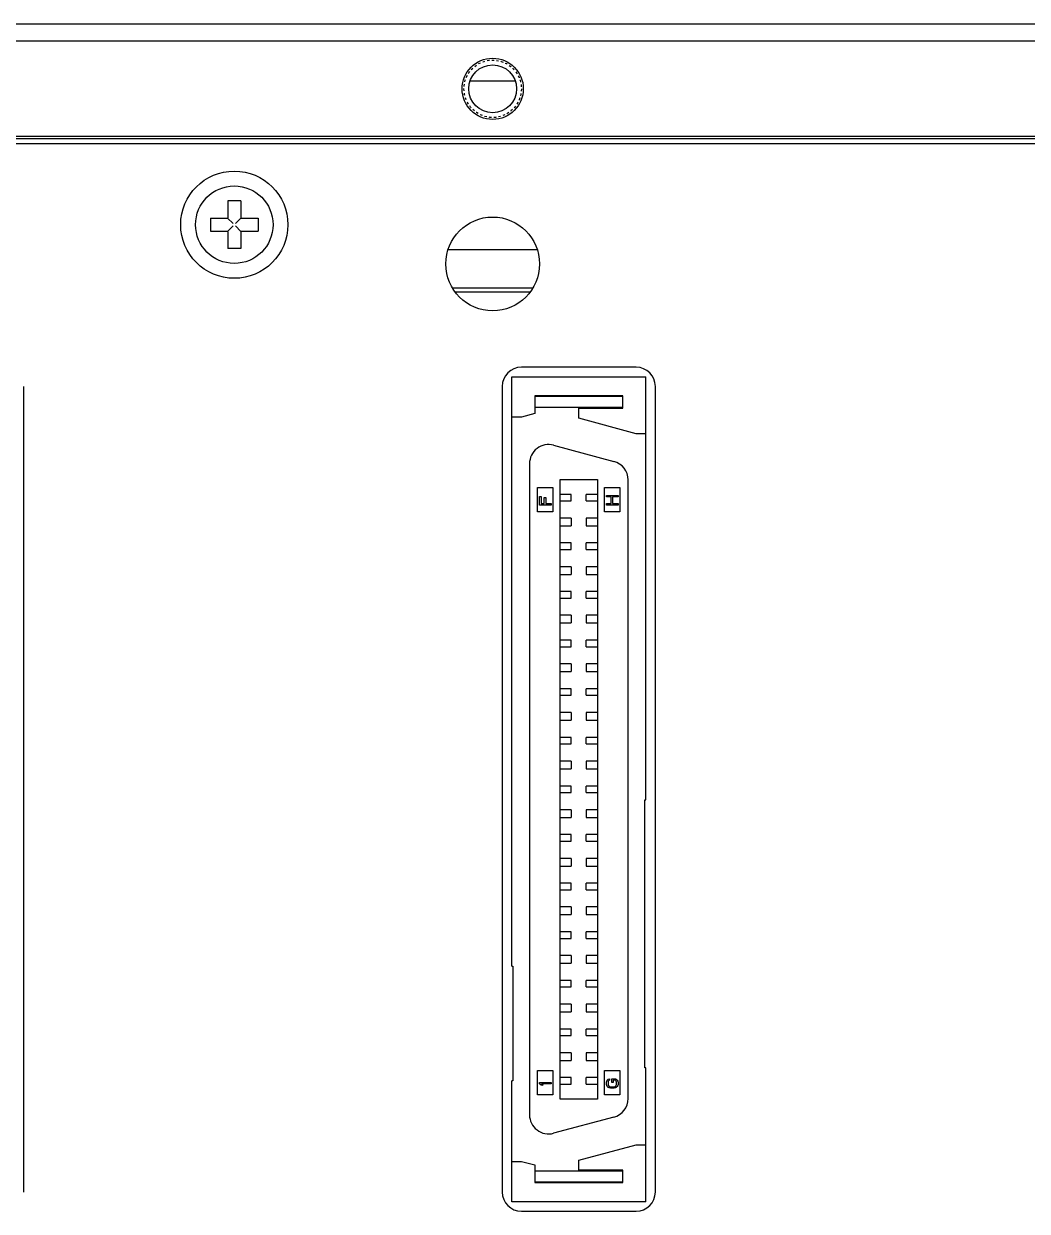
# Model space of a CAD drawing. Header units: inches. Extents: x 1 to 535, y 7 to 137.
# Drawn here: x 60.7 to 113.1, y 74.7 to 136.8 of the extents above; entities that cross this region are included whole.
import ezdxf

# ---------------------------------------------------------------- set-up
doc = ezdxf.new("R2010")
doc.units = ezdxf.units.IN
doc.header["$LTSCALE"] = 1.21
doc.header["$MEASUREMENT"] = 0
doc.linetypes.add('HIDDEN', pattern=[0.2, 0.1, -0.1])
for name, color, linetype in [('BSE72G_4_002DXF_CONTINUOUS_LINE', 7, 'CONTINUOUS'), ('BSE72G_PCB_ADXF_CONTINUOUS_LINE', 7, 'CONTINUOUS'), ('BSEJ72G_4_001_DXF_HIDDEN_LINE', 7, 'CONTINUOUS'), ('BSEJ72G_4_00DXF_CONTINUOUS_LINE', 7, 'CONTINUOUS'), ('GBT819_2-M2_DXF_CONTINUOUS_LINE', 7, 'CONTINUOUS'), ('TE_1734101_5DXF_CONTINUOUS_LINE', 7, 'CONTINUOUS')]:
    doc.layers.add(name, color=color, linetype=linetype)

msp = doc.modelspace()

# ---------------------------------------------------------------- linework, layer by layer
at = {"layer": 'BSE72G_4_002DXF_CONTINUOUS_LINE', "color": 7, "linetype": 'Continuous'}
for p, q in [((3.203, 130.524), (530.203, 130.524)), ((92.703, 118.824), (86.703, 118.824)), ((60.703, 75.724), (60.703, 117.824)), ((85.703, 117.824), (85.703, 75.724)), ((93.703, 75.724), (93.703, 117.824)), ((86.703, 74.724), (92.703, 74.724))]:
    msp.add_line(p, q, dxfattribs=at)
for centre, radius in [((71.703, 126.274), 2.8), ((85.203, 124.224), 2.45)]:
    msp.add_circle(centre, radius, dxfattribs=at)
for centre, start, end in [((86.703, 117.824), 90, 180), ((92.703, 117.824), 0, 90), ((86.703, 75.724), 180, 270), ((92.703, 75.724), 270, 0)]:
    msp.add_arc(centre, 1, start, end, dxfattribs=at)
at = {"layer": 'BSE72G_PCB_ADXF_CONTINUOUS_LINE', "color": 7, "linetype": 'Continuous'}
msp.add_line((83.233, 122.774), (87.173, 122.774), dxfattribs=at)
at = {"layer": 'BSEJ72G_4_001_DXF_HIDDEN_LINE', "color": 8, "linetype": 'HIDDEN'}
msp.add_circle((85.203, 133.374), 1.5, dxfattribs=at)
at = {"layer": 'BSEJ72G_4_00DXF_CONTINUOUS_LINE', "color": 7, "linetype": 'Continuous'}
for p, q in [((3.203, 136.774), (530.203, 136.774)), ((3.403, 135.874), (530.003, 135.874)), ((86.383, 133.774), (84.022, 133.774)), ((3.203, 130.774), (530.203, 130.774)), ((530.003, 130.874), (3.403, 130.874)), ((82.876, 124.974), (87.53, 124.974)), ((83.099, 122.974), (87.306, 122.974))]:
    msp.add_line(p, q, dxfattribs=at)
for radius in [1.6, 1.25]:
    msp.add_circle((85.203, 133.374), radius, dxfattribs=at)
for centre, start, end in [((84.196, 132.153), 90.00216, 96.40108), ((86.21, 132.153), 83.59892, 89.99784)]:
    msp.add_arc(centre, 1.62, start, end, dxfattribs=at)
at = {"layer": 'GBT819_2-M2_DXF_CONTINUOUS_LINE', "color": 7, "linetype": 'Continuous'}
for p, q in [((71.363, 127.524), (71.363, 126.639)), ((72.043, 127.524), (71.363, 127.524)), ((72.043, 127.524), (72.043, 126.639)), ((70.453, 126.614), (70.453, 125.934)), ((70.453, 126.614), (71.338, 126.614)), ((71.355, 126.621), (71.636, 126.34)), ((72.05, 126.621), (71.769, 126.34)), ((72.068, 126.614), (72.953, 126.614)), ((72.953, 126.614), (72.953, 125.934)), ((71.355, 125.927), (71.636, 126.207)), ((72.05, 125.927), (71.769, 126.207)), ((70.453, 125.934), (71.338, 125.934)), ((71.363, 125.909), (71.363, 125.024)), ((72.043, 125.909), (72.043, 125.024)), ((72.068, 125.934), (72.953, 125.934)), ((72.043, 125.024), (71.363, 125.024))]:
    msp.add_line(p, q, dxfattribs=at)
msp.add_circle((71.703, 126.274), 2.023, dxfattribs=at)
for centre, start, end in [((71.338, 126.639), 270, 0), ((72.068, 126.639), 180, 270), ((71.338, 125.909), 0, 90), ((72.068, 125.909), 90, 180)]:
    msp.add_arc(centre, 0.025, start, end, dxfattribs=at)
at = {"layer": 'TE_1734101_5DXF_CONTINUOUS_LINE', "color": 7, "linetype": 'Continuous'}
for p, q in [((86.203, 87.534), (86.203, 118.324)), ((86.203, 118.324), (93.203, 118.324)), ((93.203, 96.224), (93.203, 118.324)), ((87.403, 117.329), (87.403, 116.404)), ((92.003, 117.329), (87.403, 117.329)), ((92.003, 117.29), (87.403, 117.29)), ((92.003, 116.679), (92.003, 117.329)), ((92.003, 116.718), (87.403, 116.718)), ((89.703, 116.157), (89.703, 116.679)), ((89.703, 116.679), (92.003, 116.679)), ((86.703, 116.216), (86.203, 116.216)), ((87.403, 116.404), (86.703, 116.216)), ((92.703, 115.353), (89.703, 116.157)), ((93.203, 115.353), (92.703, 115.353)), ((88.387, 114.75), (91.537, 113.906)), ((87.128, 113.784), (87.128, 79.764)), ((88.728, 80.584), (88.728, 112.964)), ((88.728, 112.964), (90.678, 112.964)), ((90.678, 112.964), (90.678, 80.584)), ((92.278, 80.608), (92.278, 112.94)), ((87.553, 111.274), (87.553, 112.544)), ((87.553, 112.544), (88.353, 112.544)), ((88.353, 112.544), (88.353, 111.274)), ((91.053, 111.274), (91.053, 112.544)), ((91.053, 112.544), (91.853, 112.544)), ((91.853, 112.544), (91.853, 111.274)), ((87.653, 111.624), (87.653, 112.074)), ((87.653, 112.074), (87.729, 112.074)), ((87.729, 112.074), (87.729, 111.699)), ((87.729, 111.699), (87.895, 111.699)), ((87.895, 111.699), (87.895, 112.024)), ((87.895, 112.024), (87.972, 112.024)), ((87.972, 112.024), (87.972, 111.699)), ((87.972, 111.699), (88.253, 111.699)), ((88.253, 111.699), (88.253, 111.624)), ((89.313, 112.184), (88.728, 112.184)), ((88.728, 111.844), (89.313, 111.844)), ((89.313, 111.844), (89.313, 112.184)), ((90.093, 111.844), (90.093, 112.184)), ((90.678, 112.184), (90.093, 112.184)), ((90.093, 111.844), (90.678, 111.844)), ((91.153, 112.049), (91.153, 112.124)), ((91.153, 112.124), (91.753, 112.124)), ((91.395, 112.049), (91.153, 112.049)), ((91.153, 111.624), (91.153, 111.699)), ((91.153, 111.699), (91.395, 111.699)), ((91.395, 111.699), (91.395, 112.049)), ((91.472, 112.049), (91.472, 111.699)), ((91.753, 112.049), (91.472, 112.049)), ((91.472, 111.699), (91.753, 111.699)), ((91.753, 112.124), (91.753, 112.049)), ((91.753, 111.699), (91.753, 111.624)), ((88.353, 111.274), (87.553, 111.274)), ((88.253, 111.624), (87.653, 111.624)), ((91.853, 111.274), (91.053, 111.274)), ((91.753, 111.624), (91.153, 111.624)), ((89.313, 110.944), (88.728, 110.944)), ((88.728, 110.544), (89.313, 110.544)), ((89.313, 110.944), (89.313, 110.544)), ((90.093, 110.944), (90.093, 110.544)), ((90.678, 110.944), (90.093, 110.944)), ((90.093, 110.544), (90.678, 110.544)), ((89.313, 109.644), (88.728, 109.644)), ((88.728, 109.304), (89.313, 109.304)), ((89.313, 109.304), (89.313, 109.644)), ((90.093, 109.304), (90.093, 109.644)), ((90.678, 109.644), (90.093, 109.644)), ((90.093, 109.304), (90.678, 109.304)), ((89.313, 108.404), (88.728, 108.404)), ((88.728, 108.004), (89.313, 108.004)), ((89.313, 108.404), (89.313, 108.004)), ((90.093, 108.404), (90.093, 108.004)), ((90.678, 108.404), (90.093, 108.404)), ((90.093, 108.004), (90.678, 108.004)), ((89.313, 107.104), (88.728, 107.104)), ((88.728, 106.764), (89.313, 106.764)), ((89.313, 106.764), (89.313, 107.104)), ((90.093, 106.764), (90.093, 107.104)), ((90.678, 107.104), (90.093, 107.104)), ((90.093, 106.764), (90.678, 106.764)), ((89.313, 105.864), (88.728, 105.864)), ((89.313, 105.864), (89.313, 105.464)), ((90.093, 105.864), (90.093, 105.464)), ((90.678, 105.864), (90.093, 105.864)), ((88.728, 105.464), (89.313, 105.464)), ((90.093, 105.464), (90.678, 105.464)), ((89.313, 104.564), (88.728, 104.564)), ((89.313, 104.224), (89.313, 104.564)), ((90.093, 104.224), (90.093, 104.564)), ((90.678, 104.564), (90.093, 104.564)), ((88.728, 104.224), (89.313, 104.224)), ((90.093, 104.224), (90.678, 104.224)), ((89.313, 103.324), (88.728, 103.324)), ((89.313, 103.324), (89.313, 102.924)), ((90.093, 103.324), (90.093, 102.924)), ((90.678, 103.324), (90.093, 103.324)), ((88.728, 102.924), (89.313, 102.924)), ((90.093, 102.924), (90.678, 102.924)), ((89.313, 102.024), (88.728, 102.024)), ((89.313, 101.684), (89.313, 102.024)), ((90.093, 101.684), (90.093, 102.024)), ((90.678, 102.024), (90.093, 102.024)), ((88.728, 101.684), (89.313, 101.684)), ((90.093, 101.684), (90.678, 101.684)), ((89.313, 100.784), (88.728, 100.784)), ((89.313, 100.784), (89.313, 100.384)), ((90.093, 100.784), (90.093, 100.384)), ((90.678, 100.784), (90.093, 100.784)), ((88.728, 100.384), (89.313, 100.384)), ((90.093, 100.384), (90.678, 100.384)), ((89.313, 99.484), (88.728, 99.484)), ((89.313, 99.144), (89.313, 99.484)), ((90.093, 99.144), (90.093, 99.484)), ((90.678, 99.484), (90.093, 99.484)), ((88.728, 99.144), (89.313, 99.144)), ((90.093, 99.144), (90.678, 99.144)), ((89.313, 98.244), (88.728, 98.244)), ((89.313, 98.244), (89.313, 97.844)), ((90.093, 98.244), (90.093, 97.844)), ((90.678, 98.244), (90.093, 98.244)), ((88.728, 97.844), (89.313, 97.844)), ((90.093, 97.844), (90.678, 97.844)), ((89.313, 96.944), (88.728, 96.944)), ((89.313, 96.604), (89.313, 96.944)), ((90.093, 96.604), (90.093, 96.944)), ((90.678, 96.944), (90.093, 96.944)), ((88.728, 96.604), (89.313, 96.604)), ((90.093, 96.604), (90.678, 96.604)), ((93.148, 82.224), (93.148, 96.224)), ((93.148, 96.224), (93.203, 96.224)), ((89.313, 95.704), (88.728, 95.704)), ((89.313, 95.704), (89.313, 95.304)), ((90.093, 95.704), (90.093, 95.304)), ((90.678, 95.704), (90.093, 95.704)), ((88.728, 95.304), (89.313, 95.304)), ((90.093, 95.304), (90.678, 95.304)), ((89.313, 94.404), (88.728, 94.404)), ((89.313, 94.064), (89.313, 94.404)), ((90.093, 94.064), (90.093, 94.404)), ((90.678, 94.404), (90.093, 94.404)), ((88.728, 94.064), (89.313, 94.064)), ((90.093, 94.064), (90.678, 94.064)), ((89.313, 93.164), (88.728, 93.164)), ((89.313, 93.164), (89.313, 92.764)), ((90.093, 93.164), (90.093, 92.764)), ((90.678, 93.164), (90.093, 93.164)), ((88.728, 92.764), (89.313, 92.764)), ((90.093, 92.764), (90.678, 92.764)), ((89.313, 91.864), (88.728, 91.864)), ((89.313, 91.524), (89.313, 91.864)), ((90.093, 91.524), (90.093, 91.864)), ((90.678, 91.864), (90.093, 91.864)), ((88.728, 91.524), (89.313, 91.524)), ((90.093, 91.524), (90.678, 91.524)), ((89.313, 90.624), (88.728, 90.624)), ((89.313, 90.624), (89.313, 90.224)), ((90.093, 90.624), (90.093, 90.224)), ((90.678, 90.624), (90.093, 90.624)), ((88.728, 90.224), (89.313, 90.224)), ((90.093, 90.224), (90.678, 90.224)), ((89.313, 89.324), (88.728, 89.324)), ((88.728, 88.984), (89.313, 88.984)), ((89.313, 88.984), (89.313, 89.324)), ((90.093, 88.984), (90.093, 89.324)), ((90.678, 89.324), (90.093, 89.324)), ((90.093, 88.984), (90.678, 88.984)), ((86.203, 87.534), (86.258, 87.534)), ((86.258, 87.534), (86.258, 81.534)), ((89.313, 88.084), (88.728, 88.084)), ((88.728, 87.684), (89.313, 87.684)), ((89.313, 88.084), (89.313, 87.684)), ((90.093, 88.084), (90.093, 87.684)), ((90.678, 88.084), (90.093, 88.084)), ((90.093, 87.684), (90.678, 87.684)), ((89.313, 86.784), (88.728, 86.784)), ((88.728, 86.444), (89.313, 86.444)), ((89.313, 86.444), (89.313, 86.784)), ((90.093, 86.444), (90.093, 86.784)), ((90.678, 86.784), (90.093, 86.784)), ((90.093, 86.444), (90.678, 86.444)), ((89.313, 85.544), (88.728, 85.544)), ((88.728, 85.144), (89.313, 85.144)), ((89.313, 85.544), (89.313, 85.144)), ((90.093, 85.544), (90.093, 85.144)), ((90.678, 85.544), (90.093, 85.544)), ((90.093, 85.144), (90.678, 85.144)), ((89.313, 84.244), (88.728, 84.244)), ((88.728, 83.904), (89.313, 83.904)), ((89.313, 83.904), (89.313, 84.244)), ((90.093, 83.904), (90.093, 84.244)), ((90.678, 84.244), (90.093, 84.244)), ((90.093, 83.904), (90.678, 83.904)), ((89.313, 83.004), (88.728, 83.004)), ((88.728, 82.604), (89.313, 82.604)), ((89.313, 83.004), (89.313, 82.604)), ((90.093, 83.004), (90.093, 82.604)), ((90.678, 83.004), (90.093, 83.004)), ((90.093, 82.604), (90.678, 82.604)), ((87.553, 80.804), (87.553, 82.074)), ((87.553, 82.074), (88.353, 82.074)), ((88.353, 82.074), (88.353, 80.804)), ((91.053, 80.804), (91.053, 82.074)), ((91.053, 82.074), (91.853, 82.074)), ((91.853, 82.074), (91.853, 80.804)), ((93.203, 82.224), (93.148, 82.224)), ((93.203, 75.224), (93.203, 82.224)), ((86.203, 75.224), (86.203, 81.534)), ((86.258, 81.534), (86.203, 81.534)), ((87.653, 81.379), (87.653, 81.454)), ((87.653, 81.454), (88.253, 81.454)), ((87.742, 81.304), (87.653, 81.379)), ((87.844, 81.304), (87.742, 81.304)), ((87.755, 81.379), (87.844, 81.304)), ((88.253, 81.379), (87.755, 81.379)), ((88.253, 81.454), (88.253, 81.379)), ((89.313, 81.704), (88.728, 81.704)), ((88.728, 81.364), (89.313, 81.364)), ((89.313, 81.364), (89.313, 81.704)), ((90.093, 81.364), (90.093, 81.704)), ((90.678, 81.704), (90.093, 81.704)), ((90.093, 81.364), (90.678, 81.364)), ((91.153, 81.466), (91.165, 81.529)), ((91.153, 81.354), (91.153, 81.466)), ((91.165, 81.291), (91.153, 81.354)), ((91.165, 81.529), (91.191, 81.579)), ((91.191, 81.241), (91.165, 81.291)), ((91.191, 81.579), (91.242, 81.629)), ((91.242, 81.516), (91.229, 81.466)), ((91.229, 81.466), (91.229, 81.354)), ((91.229, 81.354), (91.242, 81.304)), ((91.242, 81.629), (91.306, 81.641)), ((91.268, 81.554), (91.242, 81.516)), ((91.242, 81.304), (91.268, 81.266)), ((91.306, 81.566), (91.268, 81.554)), ((91.306, 81.641), (91.306, 81.566)), ((91.421, 81.454), (91.421, 81.641)), ((91.421, 81.641), (91.612, 81.641)), ((91.497, 81.454), (91.421, 81.454)), ((91.497, 81.566), (91.497, 81.454)), ((91.6, 81.566), (91.497, 81.566)), ((91.638, 81.554), (91.6, 81.566)), ((91.612, 81.641), (91.663, 81.629)), ((91.663, 81.516), (91.638, 81.554)), ((91.638, 81.266), (91.663, 81.304)), ((91.663, 81.629), (91.714, 81.579)), ((91.676, 81.466), (91.663, 81.516)), ((91.663, 81.304), (91.676, 81.354)), ((91.676, 81.354), (91.676, 81.466)), ((91.714, 81.579), (91.74, 81.529)), ((91.74, 81.291), (91.714, 81.241)), ((91.74, 81.529), (91.753, 81.466)), ((91.753, 81.354), (91.74, 81.291)), ((91.753, 81.466), (91.753, 81.354)), ((88.353, 80.804), (87.553, 80.804)), ((91.853, 80.804), (91.053, 80.804)), ((91.242, 81.191), (91.191, 81.241)), ((91.293, 81.166), (91.242, 81.191)), ((91.268, 81.266), (91.306, 81.241)), ((91.357, 81.154), (91.293, 81.166)), ((91.306, 81.241), (91.357, 81.229)), ((91.357, 81.229), (91.548, 81.229)), ((91.548, 81.154), (91.357, 81.154)), ((91.548, 81.229), (91.6, 81.241)), ((91.612, 81.166), (91.548, 81.154)), ((91.6, 81.241), (91.638, 81.266)), ((91.663, 81.191), (91.612, 81.166)), ((91.714, 81.241), (91.663, 81.191)), ((90.678, 80.584), (88.728, 80.584)), ((91.537, 79.642), (88.387, 78.798)), ((89.703, 77.391), (92.703, 78.194)), ((92.703, 78.194), (93.203, 78.194)), ((86.203, 77.331), (86.703, 77.331)), ((86.703, 77.331), (87.403, 77.144)), ((87.403, 77.144), (87.403, 76.219)), ((89.703, 76.869), (89.703, 77.391)), ((87.403, 76.83), (92.003, 76.83)), ((92.003, 76.869), (89.703, 76.869)), ((92.003, 76.219), (92.003, 76.869)), ((87.403, 76.258), (92.003, 76.258)), ((87.403, 76.219), (92.003, 76.219)), ((93.203, 75.224), (86.203, 75.224))]:
    msp.add_line(p, q, dxfattribs=at)
for centre, start, end in [((88.128, 113.784), 75, 180), ((91.278, 112.94), 0, 75), ((91.278, 80.608), 285, 0), ((88.128, 79.764), 180, 285)]:
    msp.add_arc(centre, 1, start, end, dxfattribs=at)

doc.saveas('drawing.dxf')
